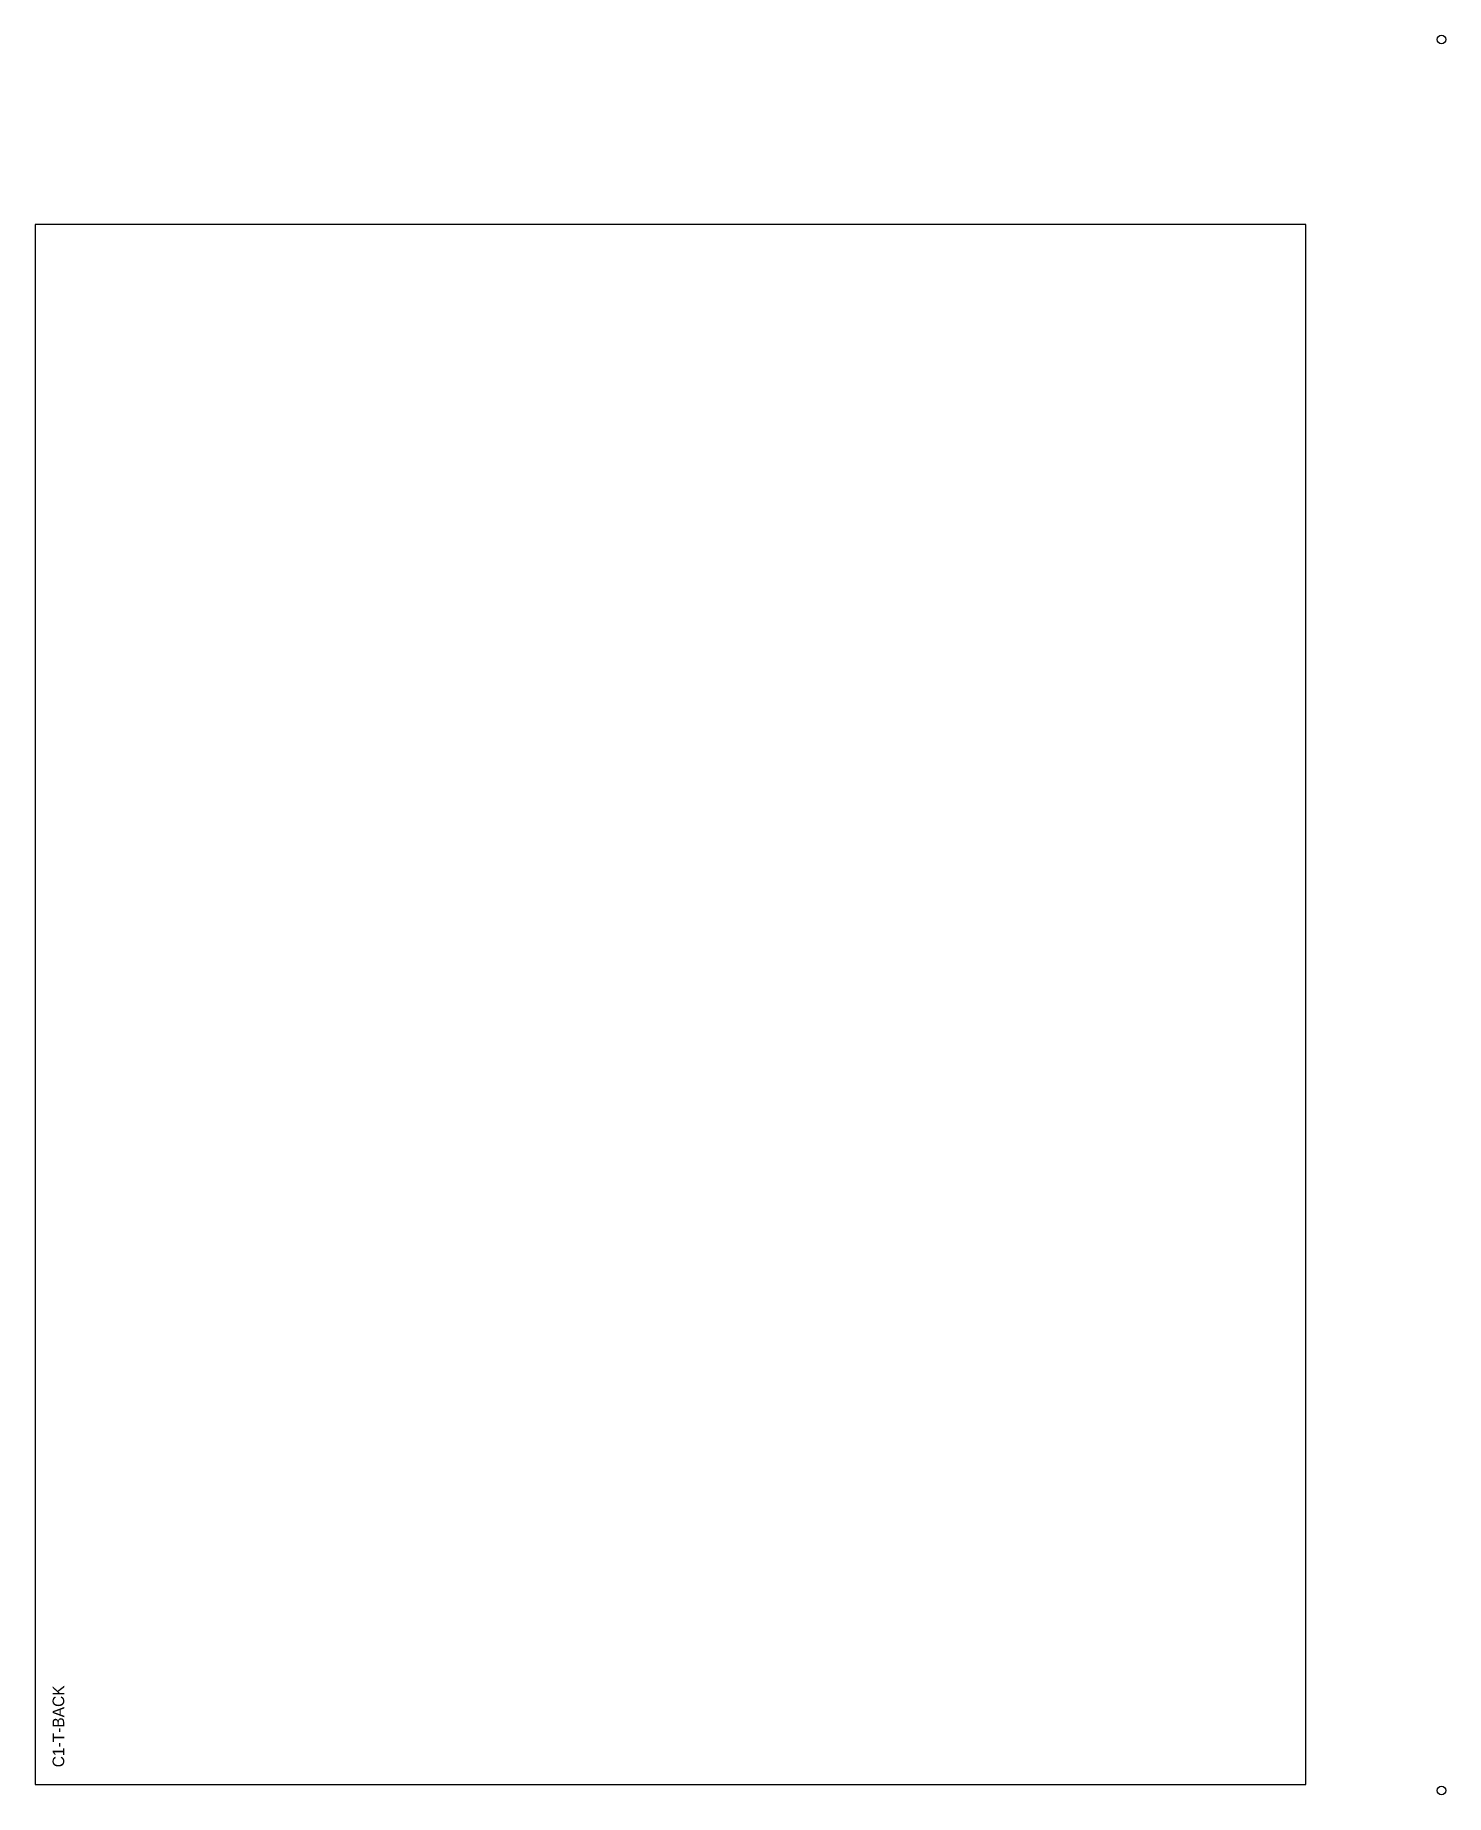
# Model space of a CAD drawing. Header units: millimetres. Extents: x 10 to 983, y 3 to 1217.
import ezdxf

# ---------------------------------------------------------------- set-up
doc = ezdxf.new("R2010")
doc.units = ezdxf.units.MM
for name, color, linetype in [('LABEL', 8, 'CONTINUOUS'), ('OUTLINE', 7, 'CONTINUOUS'), ('TILE_REG', 6, 'CONTINUOUS')]:
    doc.layers.add(name, color=color, linetype=linetype)

msp = doc.modelspace()

# ---------------------------------------------------------------- linework, layer by layer
at = {"layer": 'OUTLINE'}
msp.add_lwpolyline([(10, 10), (886.4, 10), (886.4, 1086.4), (10, 1086.4)], close=True, dxfattribs=at)
at = {"layer": 'TILE_REG'}
for centre in [(980, 1214), (980, 6)]:
    msp.add_circle(centre, 3, dxfattribs=at)

# ---------------------------------------------------------------- texts
at = {"layer": 'LABEL'}
msp.add_text('C1-T-BACK', height=8, rotation=90, dxfattribs=at).set_placement((30, 22))

doc.saveas('drawing.dxf')
